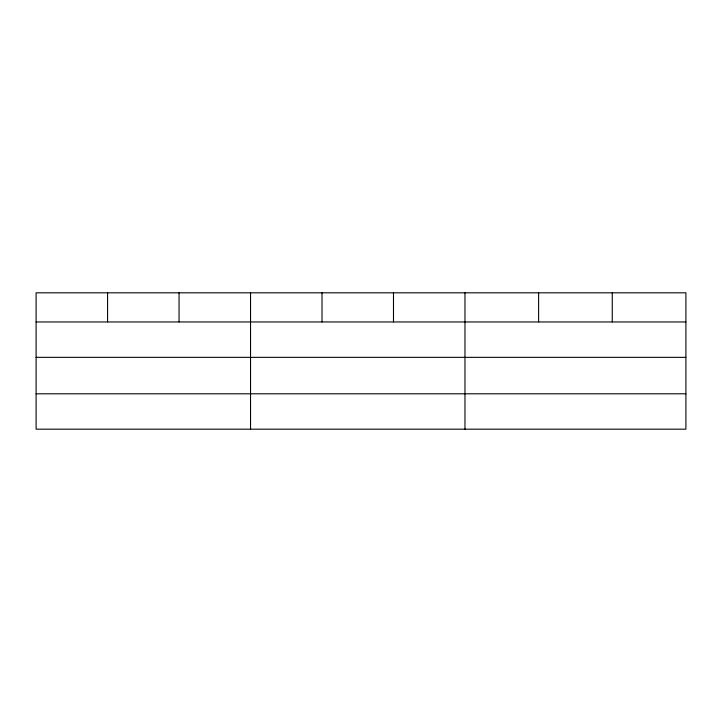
<?xml version="1.0" encoding="UTF-8"?>
<svg xmlns="http://www.w3.org/2000/svg" width="722" height="722" viewBox="0 0 722 722"><rect width="100%" height="100%" fill="white"/><g stroke="black" fill="none" stroke-linecap="round" stroke-linejoin="round"><path stroke-width="1.08" d="M685.9 357.345L685.9 292.816L36.1 292.816L36.1 429.184L685.9 429.184L685.9 357.345L36.1 357.345M36.1 321.958L685.9 321.958M36.1 393.797L685.9 393.797M612.256 292.816L612.256 321.958M538.612 292.816L538.612 321.958M464.968 292.816L464.968 429.184M393.49 292.816L393.49 321.958M322.012 292.816L322.012 321.958M250.534 292.816L250.534 429.184M179.056 292.816L179.056 321.958M107.578 292.816L107.578 321.958"/></g></svg>
